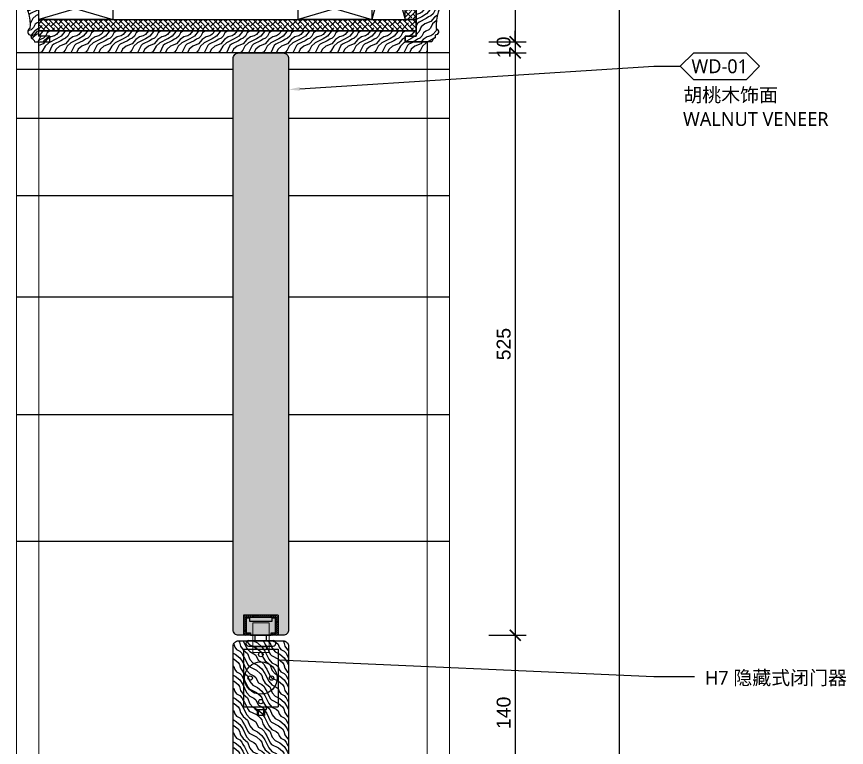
# Model space of a CAD drawing. Header units: millimetres. Extents: x -59920 to -20716, y 18887 to 47087.
# Drawn here: x -32783 to -32036, y 34312 to 34971 of the extents above; entities that cross this region are included whole.
import ezdxf
from ezdxf import colors
from ezdxf.entities.mleader import LeaderData, LeaderLine
from ezdxf.enums import TextEntityAlignment as Align
from ezdxf.math import Vec2, Vec3

# ---------------------------------------------------------------- set-up
doc = ezdxf.new("R2010")
doc.units = ezdxf.units.MM
for name, color, linetype, lineweight in [('_ACM-A-ANNO-DIMS', 1, 'Continuous', 13), ('_ACM-A-ANNO-DIMS @ 5', 1, 'Continuous', 13), ('_ACM-A-DETL-THIN', 2, 'Continuous', 13)]:
    doc.layers.add(name, color=color, linetype=linetype, lineweight=lineweight)
for name, color, linetype in [('DE-MT', 2, 'Continuous'), ('I-DETL-LW01', 1, 'Continuous'), ('I-DETL-LW02', 2, 'Continuous'), ('I-DETL-LW251', 251, 'Continuous'), ('I-PL-DOOR', 2, 'Continuous'), ('PE-尺寸标注', 44, 'Continuous'), ('WALL TYPE$0$G-ANNO-NOTE-CH', 7, 'Continuous')]:
    doc.layers.add(name, color=color, linetype=linetype)
doc.styles.add('Arial', font='arial.ttf')
doc.styles.add('IA10-16 Floor Detail$0$Arch-Dim', font='romans.shx', dxfattribs={"width": 0.75})
doc.styles.add('WALL TYPE$0$Aecom Chinese', font='Microsoft YaHei.ttf')
doc.dimstyles.new('IA10-16 Floor Detail$0$Aec-Arch-M-2', dxfattribs={"dimscale": 2, "dimtxt": 2.5, "dimasz": 2, "dimexe": 2, "dimexo": 2, "dimgap": 0.8, "dimtad": 1, "dimdec": 0, "dimzin": 3, "dimdsep": 46, "dimtxsty": 'IA10-16 Floor Detail$0$Arch-Dim', "dimblk": 'IA10-16 Floor Detail$0$_ArchTick', "dimcen": 2.5, "dimdle": 2, "dimadec": 0, "dimazin": 2, "dimtfac": 0.75, "dimtdec": 0, "dimtix": 1, "dimtmove": 1, "dimatfit": 2, "dimfxl": 1, "dimtolj": 1, "dimtzin": 0, "dimarcsym": 0})
doc.dimstyles.new('WALL TYPE$0$Aec-Arch-M-5', dxfattribs={"dimscale": 5, "dimtxt": 2.5, "dimasz": 2, "dimexe": 2, "dimexo": 3, "dimgap": 0.8, "dimtad": 1, "dimdec": 0, "dimrnd": 1, "dimzin": 3, "dimdsep": 46, "dimtxsty": 'Arial', "dimblk": 'WALL TYPE$0$_ArchTick', "dimcen": 2.5, "dimdle": 2, "dimclrt": 256, "dimazin": 2, "dimtfac": 0.75, "dimtdec": 0, "dimtix": 1, "dimtmove": 2, "dimatfit": 2, "dimfxl": 5, "dimtolj": 1, "dimtzin": 0, "dimarcsym": 0})

# ---------------------------------------------------------------- blocks, each defined once
blk = doc.blocks.new('*U26')
at = {"color": 250}
for p, q in [((0, 195), (0, 0)), ((113.88, 195), (113.88, 0)), ((220, 195), (220, 0)), ((311.13, 195), (311.13, 0)), ((381.05, 195), (381.05, 0)), ((425.01, 195), (425.01, 0)), ((440, 195), (440, 0))]:
    blk.add_line(p, q, dxfattribs=at)
blk = doc.blocks.new('海龙_1215174788')
at = {"layer": 'I-DETL-LW01'}
for p, q in [((-55, 0), (55, -30)), ((-55, -30), (55, 0))]:
    blk.add_line(p, q, dxfattribs=at)
blk.add_lwpolyline([(55, -30), (-55, -30), (-55, 0), (55, 0), (55, -30)], close=True, dxfattribs=at)
blk = doc.blocks.new('K_18')
at = {"layer": 'I-DETL-LW01'}
for p, q in [((33.24, 0), (-33.24, -20)), ((-33.24, 0), (33.24, -20))]:
    blk.add_line(p, q, dxfattribs=at)
blk.add_lwpolyline([(-33.24, -20), (-33.24, 0), (33.24, 0), (33.24, -20), (-33.24, -20)], close=True, dxfattribs=at)
blk = doc.blocks.new('K_23')
at = {"layer": 'I-DETL-LW251'}
h = blk.add_hatch(dxfattribs=at)
h.set_pattern_fill('ANSI38', color=250, angle=-180)
h.set_pattern_definition([(225, (39382.281, 12629.7715), (2.24506403, -2.24506403), []), (315, (39382.281, 12629.7715), (6.7351921, -2.24506403), [7.9375, -4.7625])])
h.paths.add_polyline_path([(-50, -205.04), (-60, -205.04), (-60, -360), (-50, -360)])
h.paths.add_polyline_path([(-50, -20), (-60, -20), (-60, -205.04), (-50, -205.04)])
h = blk.add_hatch(dxfattribs=at)
h.set_pattern_fill('ANSI38', color=250, angle=-270)
h.set_pattern_definition([(135, (39382.281, 12570.7274), (-2.24506403, -2.24506403), []), (225, (39382.281, 12570.7274), (-2.24506403, -6.7351921), [7.9375, -4.7625])])
h.paths.add_polyline_path([(-50, -350), (60, -350), (60, -360), (-50, -360)])
at = {"layer": 'PE-尺寸标注'}
h = blk.add_hatch(dxfattribs=at)
h.set_pattern_fill('木纹面1', color=250, scale=5, angle=-270, style=0, pattern_type=2)
h.set_pattern_definition([(153.434949, (-140730.957, -13601.318), (1e-09, 20), [4.6213684, -17.7393114]), (130.601295, (-140748.251, -13614.475), (-2e-08, 20), [4.1580665, -88.037378]), (130.601295, (-140768.251, -13604.475), (-2e-08, 20), [4.1580665, -88.037378]), (130.601295, (-140788.251, -13594.475), (1e-08, 20), [4.1580665, -88.037378]), (153.434949, (-140728.162, -13611.466), (1e-09, 20), [4.2370078, -18.123672]), (140.194429, (-140731.952, -13609.57), (-8e-10, 20), [2.2404905, -75.862006]), (140.194429, (-140751.952, -13599.57), (-8e-10, 20), [2.2404905, -75.862006]), (140.194429, (-140771.952, -13589.57), (-8e-10, 20), [2.2404905, -75.862006]), (111.8014095, (-140733.673, -13608.136), (3e-08, 20), [2.8687121, -50.982936]), (123.6900675, (-140734.738, -13605.473), (1e-08, 20), [2.521813, -33.5336997]), (153.434949, (-140736.137, -13603.375), (8e-09, 20), [3.3552885, -19.005391]), (135, (-140739.138, -13601.874), (1e-14, 20), [2.717818, -53.8507243]), (135, (-140759.138, -13591.874), (1e-14, 20), [2.717818, -53.8507243]), (111.8014095, (-140741.06, -13599.952), (3e-08, 20), [2.19237, -51.659278]), (153.434949, (-140727.7, -13617.947), (8e-09, 20), [7.1896, -15.17108]), (140.194429, (-140734.13, -13614.731), (-8e-10, 20), [4.573562, -73.528935]), (140.194429, (-140754.13, -13604.731), (-8e-10, 20), [4.573562, -73.528935]), (140.194429, (-140774.13, -13594.731), (-8e-10, 20), [4.573562, -73.528935]), (123.6900675, (-140737.644, -13611.803), (1e-08, 20), [2.2405595, -33.8149534]), (105.945396, (-140738.887, -13609.939), (1.45e-06, 20), [3.5624845, -69.2386145]), (123.6900675, (-140739.865, -13606.514), (1e-08, 20), [4.0929665, -31.9625462]), (140.194429, (-140742.136, -13603.108), (-8e-10, 20), [5.197338, -72.905159]), (140.194429, (-140762.136, -13593.108), (-8e-10, 20), [5.197338, -72.905159]), (140.194429, (-140782.136, -13583.108), (3e-09, 20), [5.197338, -72.905159]), (111.8014095, (-140746.1286, -13599.781), (3e-08, 20), [5.7145015, -48.137147]), (140.194429, (-140735.09, -13619.251), (-8e-10, 20), [5.214067, -72.88843]), (140.194429, (-140755.09, -13609.251), (-8e-10, 20), [5.214067, -72.88843]), (140.194429, (-140775.09, -13599.251), (-8e-10, 20), [5.214067, -72.88843]), (123.6900675, (-140739.096, -13615.913), (1e-08, 20), [4.838075, -31.2174377]), (116.565051, (-140741.78, -13611.888), (-1e-09, 20), [7.98596, -81.456759]), (116.565051, (-140761.78, -13601.888), (-1e-09, 20), [7.98596, -81.456759]), (130.601295, (-140745.351, -13604.745), (-2e-08, 20), [4.319301, -87.876143]), (130.601295, (-140765.351, -13594.745), (-2e-08, 20), [4.319301, -87.876143]), (130.601295, (-140785.351, -13584.745), (-2e-08, 20), [4.319301, -87.876143]), (123.6900675, (-140741.874, -13617.917), (1e-08, 20), [2.7357916, -33.319722]), (116.565051, (-140743.392, -13615.64), (-8e-09, 20), [7.158076, -82.284643]), (116.565051, (-140763.392, -13605.64), (8e-08, 20), [7.158076, -82.284643]), (130.601295, (-140746.593, -13609.238), (-2e-08, 20), [1.700823, -90.4946216]), (130.601295, (-140766.593, -13599.238), (-2e-08, 20), [1.700823, -90.4946216]), (130.601295, (-140786.593, -13589.238), (-2e-08, 20), [1.700823, -90.4946216])])
edge = h.paths.add_edge_path()
edge.add_line((-65, -20), (60, -20))
edge.add_line((60, -20), (60, -20))
edge.add_line((60, -20), (80, -20))
edge.add_line((80, -20), (80, 0))
edge.add_line((80, 0), (22.99, 0))
edge.add_arc((18.9, 1.19), 4.26, 260.88608, 343.76262, ccw=False)
edge.add_arc((16.33, -5.19), 2.88, 48.98642, 176.75998)
edge.add_arc((1.53, -24.26), 22.63, 58.20283, 121.79468)
edge.add_arc((-14.44, -5.7), 4.1, 9.38452, 139.2343)
edge.add_arc((-23.32, -13.27), 11.77, 60.59744, 123.67141)
edge.add_arc((-55.1, 28.83), 41.01, 265.84042, 308.01523, ccw=False)
edge.add_arc((-60.96, -13.15), 3.08, 20.57501, 178.58134)
edge.add_line((-64.04, -13.07), (-66.42, -13.07))
edge.add_arc((-70.89, -11.41), 4.77, 280.76456, 339.54358, ccw=False)
edge.add_line((-70, -16.09), (-70, -30))
edge.add_line((-70, -30), (-65, -30))
edge.add_line((-65, -30), (-65, -20))
h = blk.add_hatch(dxfattribs=at)
h.set_pattern_fill('木纹面1', color=250, scale=5, angle=-270, style=0, pattern_type=2)
h.set_pattern_definition([(153.43495, (39381.414, 12647.705), (1e-09, 20), [4.621368, -17.739311]), (130.601295, (39364.12, 12634.548), (-2e-08, 20), [4.158067, -88.037378]), (130.601295, (39344.12, 12644.548), (-2e-08, 20), [4.158067, -88.037378]), (130.601295, (39324.12, 12654.548), (1e-08, 20), [4.158067, -88.037378]), (153.43495, (39384.21, 12637.557), (1e-09, 20), [4.237008, -18.123672]), (140.19443, (39380.42, 12639.452), (-8e-10, 20), [2.24049, -75.862006]), (140.19443, (39360.42, 12649.452), (-8e-10, 20), [2.24049, -75.862006]), (140.19443, (39340.42, 12659.452), (-8e-10, 20), [2.24049, -75.862006]), (111.80141, (39378.6984, 12640.8865), (3e-08, 20), [2.868712, -50.982936]), (123.690068, (39377.633, 12643.55), (1e-08, 20), [2.521813, -33.5337]), (153.43495, (39376.234, 12645.648), (8e-09, 20), [3.3552885, -19.005391]), (135, (39373.233, 12647.149), (1e-14, 20), [2.717818, -53.850724]), (135, (39353.233, 12657.149), (1e-14, 20), [2.717818, -53.850724]), (111.80141, (39371.311, 12649.0706), (3e-08, 20), [2.19237, -51.659278]), (153.43495, (39384.671, 12631.076), (8e-09, 20), [7.1896, -15.17108]), (140.19443, (39378.241, 12634.292), (-8e-10, 20), [4.573562, -73.528935]), (140.19443, (39358.241, 12644.292), (-8e-10, 20), [4.573562, -73.528935]), (140.19443, (39338.241, 12654.292), (-8e-10, 20), [4.573562, -73.528935]), (123.690068, (39374.727, 12637.219), (1e-08, 20), [2.2405595, -33.814953]), (105.945396, (39373.4845, 12639.0837), (1.45e-06, 20), [3.5624845, -69.238614]), (123.690068, (39372.506, 12642.509), (1e-08, 20), [4.0929665, -31.962546]), (140.19443, (39370.235, 12645.915), (-8e-10, 20), [5.197338, -72.90516]), (140.19443, (39350.235, 12655.915), (-8e-10, 20), [5.197338, -72.90516]), (140.19443, (39330.235, 12665.915), (3e-09, 20), [5.197338, -72.90516]), (111.80141, (39366.243, 12649.242), (3e-08, 20), [5.7145015, -48.137147]), (140.19443, (39377.281, 12629.771), (-8e-10, 20), [5.214067, -72.88843]), (140.19443, (39357.281, 12639.771), (-8e-10, 20), [5.214067, -72.88843]), (140.19443, (39337.281, 12649.771), (-8e-10, 20), [5.214067, -72.88843]), (123.690068, (39373.275, 12633.109), (1e-08, 20), [4.838075, -31.217438]), (116.56505, (39370.592, 12637.135), (-1e-09, 20), [7.98596, -81.456759]), (116.56505, (39350.592, 12647.135), (-1e-09, 20), [7.98596, -81.456759]), (130.601295, (39367.02, 12644.278), (-2e-08, 20), [4.3193, -87.876143]), (130.601295, (39347.02, 12654.278), (-2e-08, 20), [4.3193, -87.876143]), (130.601295, (39327.02, 12664.278), (-2e-08, 20), [4.3193, -87.876143]), (123.690068, (39370.497, 12631.106), (1e-08, 20), [2.735792, -33.319722]), (116.56505, (39368.9795, 12633.3825), (-8e-09, 20), [7.158076, -82.284643]), (116.56505, (39348.9795, 12643.3825), (8e-08, 20), [7.158076, -82.284643]), (130.601295, (39365.778, 12639.785), (-2e-08, 20), [1.700823, -90.494622]), (130.601295, (39345.778, 12649.785), (-2e-08, 20), [1.700823, -90.494622]), (130.601295, (39325.778, 12659.785), (-2e-08, 20), [1.700823, -90.494622])])
h.paths.add_polyline_path([(-60, -205.04), (-80, -205.04), (-80, -369.89), (-70, -369.89), (-70, -350), (-65, -350), (-65, -360), (-60, -360)])
h.paths.add_polyline_path([(-70, -20.11), (-80, -20.11), (-80, -205.04), (-60, -205.04), (-60, -10.12), (-65, -10.12), (-65, -20.12), (-70, -20.12)])
h = blk.add_hatch(dxfattribs=at)
h.set_pattern_fill('木纹面1', color=250, scale=5, angle=-270, style=0, pattern_type=2)
h.set_pattern_definition([(153.43495, (39381.414, 12588.66), (1e-09, 20), [4.621368, -17.739311]), (130.601295, (39364.12, 12575.504), (-2e-08, 20), [4.158067, -88.037378]), (130.601295, (39344.12, 12585.504), (-2e-08, 20), [4.158067, -88.037378]), (130.601295, (39324.12, 12595.504), (1e-08, 20), [4.158067, -88.037378]), (153.43495, (39384.21, 12578.513), (1e-09, 20), [4.237008, -18.123672]), (140.19443, (39380.42, 12580.408), (-8e-10, 20), [2.24049, -75.862006]), (140.19443, (39360.42, 12590.408), (-8e-10, 20), [2.24049, -75.862006]), (140.19443, (39340.42, 12600.408), (-8e-10, 20), [2.24049, -75.862006]), (111.80141, (39378.6984, 12581.8424), (3e-08, 20), [2.868712, -50.982936]), (123.690068, (39377.633, 12584.506), (1e-08, 20), [2.521813, -33.5337]), (153.43495, (39376.234, 12586.604), (8e-09, 20), [3.3552885, -19.005391]), (135, (39373.233, 12588.105), (1e-14, 20), [2.717818, -53.850724]), (135, (39353.233, 12598.105), (1e-14, 20), [2.717818, -53.850724]), (111.80141, (39371.311, 12590.0265), (3e-08, 20), [2.19237, -51.659278]), (153.43495, (39384.671, 12572.032), (8e-09, 20), [7.1896, -15.17108]), (140.19443, (39378.241, 12575.247), (-8e-10, 20), [4.573562, -73.528935]), (140.19443, (39358.241, 12585.247), (-8e-10, 20), [4.573562, -73.528935]), (140.19443, (39338.241, 12595.247), (-8e-10, 20), [4.573562, -73.528935]), (123.690068, (39374.727, 12578.175), (1e-08, 20), [2.2405595, -33.814953]), (105.945396, (39373.4845, 12580.0396), (1.45e-06, 20), [3.5624845, -69.238614]), (123.690068, (39372.506, 12583.465), (1e-08, 20), [4.0929665, -31.962546]), (140.19443, (39370.235, 12586.87), (-8e-10, 20), [5.197338, -72.90516]), (140.19443, (39350.235, 12596.87), (-8e-10, 20), [5.197338, -72.90516]), (140.19443, (39330.235, 12606.87), (3e-09, 20), [5.197338, -72.90516]), (111.80141, (39366.243, 12590.198), (3e-08, 20), [5.7145015, -48.137147]), (140.19443, (39377.281, 12570.727), (-8e-10, 20), [5.214067, -72.88843]), (140.19443, (39357.281, 12580.727), (-8e-10, 20), [5.214067, -72.88843]), (140.19443, (39337.281, 12590.727), (-8e-10, 20), [5.214067, -72.88843]), (123.690068, (39373.275, 12574.065), (1e-08, 20), [4.838075, -31.217438]), (116.56505, (39370.592, 12578.091), (-1e-09, 20), [7.98596, -81.456759]), (116.56505, (39350.592, 12588.091), (-1e-09, 20), [7.98596, -81.456759]), (130.601295, (39367.02, 12585.234), (-2e-08, 20), [4.3193, -87.876143]), (130.601295, (39347.02, 12595.234), (-2e-08, 20), [4.3193, -87.876143]), (130.601295, (39327.02, 12605.234), (-2e-08, 20), [4.3193, -87.876143]), (123.690068, (39370.497, 12572.062), (1e-08, 20), [2.735792, -33.319722]), (116.56505, (39368.9795, 12574.338), (-8e-09, 20), [7.158076, -82.284643]), (116.56505, (39348.9795, 12584.338), (8e-08, 20), [7.158076, -82.284643]), (130.601295, (39365.778, 12580.741), (-2e-08, 20), [1.700823, -90.494622]), (130.601295, (39345.778, 12590.741), (-2e-08, 20), [1.700823, -90.494622]), (130.601295, (39325.778, 12600.741), (-2e-08, 20), [1.700823, -90.494622])])
edge = h.paths.add_edge_path()
edge.add_line((-65, -360), (60, -360))
edge.add_line((60, -360), (60, -346.8))
edge.add_line((60, -346.8), (80, -346.8))
edge.add_line((80, -346.8), (80, -390))
edge.add_line((80, -390), (22.99, -390))
edge.add_arc((18.9, -391.19), 4.26, 16.23738, 99.11392)
edge.add_arc((16.33, -384.81), 2.88, -176.75998, -48.98642, ccw=False)
edge.add_arc((1.53, -365.74), 22.63, -121.79468, -58.20283, ccw=False)
edge.add_arc((-14.44, -384.3), 4.1, -139.2343, -9.38452, ccw=False)
edge.add_arc((-23.32, -376.73), 11.77, -123.67141, -60.59744, ccw=False)
edge.add_arc((-55.1, -418.83), 41.01, 51.98477, 94.15958)
edge.add_arc((-60.96, -376.85), 3.08, -178.58134, -20.57501, ccw=False)
edge.add_line((-64.04, -376.93), (-66.42, -376.93))
edge.add_arc((-70.89, -378.59), 4.77, 20.45642, 79.23544)
edge.add_line((-70, -373.91), (-70, -350))
edge.add_line((-70, -350), (-65, -350))
edge.add_line((-65, -350), (-65, -360))
at = {"layer": 'I-DETL-LW01'}
for points in [[(-60, -205.04), (-60, -20), (-50, -20), (-50, -205.04)], [(-50, -205.04), (-50, -360), (-60, -360), (-60, -205.04)]]:
    blk.add_lwpolyline(points, dxfattribs=at)
blk.add_lwpolyline([(-50, -350), (60, -350), (60, -360), (-50, -360)], close=True, dxfattribs=at)
at = {"layer": 'I-DETL-LW02'}
for points in [[(-65, -20), (60, -20), (60, -20), (80, -20), (80, 0), (22.99, 0, -0.37825), (18.22, -3.02, 0.623496), (13.46, -5.03, 0.284819), (-10.39, -5.03, 0.636149), (-17.54, -3.02, 0.282378), (-29.85, -3.48, -0.186128), (-58.08, -12.07, 0.824383), (-64.04, -13.07), (-66.42, -13.07, -0.262247), (-70, -16.09), (-70, -30), (-65, -30), (-65, -20)], [(-65, -360), (60, -360), (60, -346.8), (80, -346.8), (80, -390), (22.99, -390, 0.37825), (18.22, -386.98, -0.623496), (13.46, -384.97, -0.284819), (-10.39, -384.97, -0.636149), (-17.54, -386.98, -0.282378), (-29.85, -386.52, 0.186128), (-58.08, -377.93, -0.824383), (-64.04, -376.93), (-66.42, -376.93, 0.262247), (-70, -373.91), (-70, -350), (-65, -350), (-65, -360)]]:
    blk.add_lwpolyline(points, format="xyb", dxfattribs=at)
for points in [[(-80, -205.04), (-80, -20.11), (-70, -20.11), (-70, -30), (-65, -30), (-65, -20), (-60, -20), (-60, -205.04)], [(-60, -205.04), (-60, -360), (-65, -360), (-65, -350), (-70, -350), (-70, -369.89), (-80, -369.89), (-80, -205.04)]]:
    blk.add_lwpolyline(points, dxfattribs=at)
at = {"rotation": 270}
for p in [(-30, -53.35), (-30, -286.76)]:
    blk.add_blockref('K_18', p, dxfattribs=at)
at = {"layer": 'I-DETL-LW01', "xscale": -1}
blk.add_blockref('海龙_1215174788', (5, -320), dxfattribs=at)
blk = doc.blocks.new('*U27')
at = {"color": 250}
for p, q in [((0, 145), (0, 0)), ((113.88, 145), (113.88, 0)), ((220, 145), (220, 0)), ((311.13, 145), (311.13, 0)), ((381.05, 145), (381.05, 0)), ((425.01, 145), (425.01, 0)), ((440, 145), (440, 0))]:
    blk.add_line(p, q, dxfattribs=at)
blk = doc.blocks.new('WALL TYPE$0$_ArchTick')
at = {"color": 0, "linetype": 'ByBlock', "const_width": 0.15}
blk.add_lwpolyline([(-0.5, -0.5), (0.5, 0.5)], dxfattribs=at)
blk = doc.blocks.new('*D73')
at = {"layer": 'DE-MT', "color": 0, "lineweight": -2, "transparency": 16777216}
for p, q in [((-32334.07, 35108.06), (-32334.07, 34938.06)), ((-32357.79, 35098.06), (-32324.07, 35098.06)), ((-32357.79, 34948.06), (-32324.07, 34948.06))]:
    blk.add_line(p, q, dxfattribs=at)
at = {"layer": 'Defpoints', "color": 0, "transparency": 16777216}
for p in [(-32372.79, 35098.06), (-32372.79, 34948.06), (-32334.07, 34948.06)]:
    blk.add_point(p, dxfattribs=at)
at = {"layer": 'DE-MT', "color": 0, "lineweight": -2, "transparency": 16777216, "xscale": 10, "yscale": 10, "zscale": 10}
for p, rotation in [((-32334.07, 35098.06), 90), ((-32334.07, 34948.06), 270)]:
    blk.add_blockref('WALL TYPE$0$_ArchTick', p, dxfattribs=dict(at, rotation=rotation))
at = {"layer": 'DE-MT', "transparency": 16777216, "insert": (-32344.45, 35023.06), "char_height": 12.5, "attachment_point": 5, "rotation": 90, "style": 'Arial'}
blk.add_mtext('\\A1;150', dxfattribs=at)
blk = doc.blocks.new('*D74')
at = {"layer": 'DE-MT', "color": 0, "lineweight": -2, "transparency": 16777216}
for p, q in [((-32334.07, 34948.06), (-32334.07, 34958.06)), ((-32357.79, 34948.06), (-32324.07, 34948.06)), ((-32334.07, 34948.06), (-32334.07, 34938.06)), ((-32357.79, 34938.06), (-32324.07, 34938.06)), ((-32334.07, 34938.06), (-32334.07, 34928.06))]:
    blk.add_line(p, q, dxfattribs=at)
at = {"layer": 'Defpoints', "color": 0, "transparency": 16777216}
for p in [(-32372.79, 34948.06), (-32372.79, 34938.06), (-32334.07, 34938.06)]:
    blk.add_point(p, dxfattribs=at)
at = {"layer": 'DE-MT', "color": 0, "lineweight": -2, "transparency": 16777216, "xscale": 10, "yscale": 10, "zscale": 10}
for p, rotation in [((-32334.07, 34948.06), 270), ((-32334.07, 34938.06), 90)]:
    blk.add_blockref('WALL TYPE$0$_ArchTick', p, dxfattribs=dict(at, rotation=rotation))
at = {"layer": 'DE-MT', "transparency": 16777216, "insert": (-32344.45, 34943.06), "char_height": 12.5, "attachment_point": 5, "rotation": 90, "style": 'Arial'}
blk.add_mtext('\\A1;10', dxfattribs=at)
blk = doc.blocks.new('*D75')
at = {"layer": 'DE-MT', "color": 0, "lineweight": -2, "transparency": 16777216}
for p, q in [((-32334.07, 34948.06), (-32334.07, 34403.43)), ((-32357.79, 34938.06), (-32324.07, 34938.06)), ((-32357.79, 34413.43), (-32324.07, 34413.43))]:
    blk.add_line(p, q, dxfattribs=at)
at = {"layer": 'Defpoints', "color": 0, "transparency": 16777216}
for p in [(-32372.79, 34938.06), (-32372.79, 34413.43), (-32334.07, 34413.43)]:
    blk.add_point(p, dxfattribs=at)
at = {"layer": 'DE-MT', "color": 0, "lineweight": -2, "transparency": 16777216, "xscale": 10, "yscale": 10, "zscale": 10}
for p, rotation in [((-32334.07, 34938.06), 90), ((-32334.07, 34413.43), 270)]:
    blk.add_blockref('WALL TYPE$0$_ArchTick', p, dxfattribs=dict(at, rotation=rotation))
at = {"layer": 'DE-MT', "transparency": 16777216, "insert": (-32344.45, 34675.74), "char_height": 12.5, "attachment_point": 5, "rotation": 90, "style": 'Arial'}
blk.add_mtext('\\A1;525', dxfattribs=at)
blk = doc.blocks.new('*D80')
at = {"layer": 'DE-MT', "color": 0, "lineweight": -2, "transparency": 16777216}
for p, q in [((-32334.07, 34423.43), (-32334.07, 34263.74)), ((-32357.79, 34413.43), (-32324.07, 34413.43)), ((-32357.79, 34273.74), (-32324.07, 34273.74))]:
    blk.add_line(p, q, dxfattribs=at)
at = {"layer": 'Defpoints', "color": 0, "transparency": 16777216}
for p in [(-32372.79, 34413.43), (-32372.79, 34273.74), (-32334.07, 34273.74)]:
    blk.add_point(p, dxfattribs=at)
at = {"layer": 'DE-MT', "color": 0, "lineweight": -2, "transparency": 16777216, "xscale": 10, "yscale": 10, "zscale": 10}
for p, rotation in [((-32334.07, 34413.43), 90), ((-32334.07, 34273.74), 270)]:
    blk.add_blockref('WALL TYPE$0$_ArchTick', p, dxfattribs=dict(at, rotation=rotation))
at = {"layer": 'DE-MT', "transparency": 16777216, "insert": (-32344.45, 34343.58), "char_height": 12.5, "attachment_point": 5, "rotation": 90, "style": 'Arial'}
blk.add_mtext('\\A1;140', dxfattribs=at)
blk = doc.blocks.new('*D100')
at = {"layer": 'DE-MT', "color": 0, "lineweight": -2, "transparency": 16777216}
for p, q in [((-32240.57, 35108.06), (-32240.57, 31803.43)), ((-32378.19, 35098.06), (-32230.57, 35098.06)), ((-32378.19, 31813.43), (-32230.57, 31813.43))]:
    blk.add_line(p, q, dxfattribs=at)
at = {"layer": 'Defpoints', "color": 0, "transparency": 16777216}
for p in [(-32393.19, 35098.06), (-32393.19, 31813.43), (-32240.57, 31813.43)]:
    blk.add_point(p, dxfattribs=at)
at = {"layer": 'DE-MT', "color": 0, "lineweight": -2, "transparency": 16777216, "xscale": 10, "yscale": 10, "zscale": 10}
for p, rotation in [((-32240.57, 35098.06), 90), ((-32240.57, 31813.43), 270)]:
    blk.add_blockref('WALL TYPE$0$_ArchTick', p, dxfattribs=dict(at, rotation=rotation))
at = {"layer": 'DE-MT', "transparency": 16777216, "insert": (-32250.96, 32784.99), "char_height": 12.5, "attachment_point": 5, "rotation": 90, "style": 'Arial'}
blk.add_mtext('\\A1;3285', dxfattribs=at)
blk = doc.blocks.new('WHA12202707')
at = {"transparency": 16777216}
for p, q in [((2.38, 2.38), (0, 0)), ((11.91, 2.38), (2.38, 2.38)), ((11.91, 2.38), (14.29, 0)), ((2.38, -2.38), (0, 0)), ((11.91, -2.38), (14.29, 0)), ((2.38, -2.38), (11.91, -2.38))]:
    blk.add_line(p, q, dxfattribs=at)
at = {"transparency": 16777216, "style": 'WALL TYPE$0$Aecom Chinese'}
blk.add_attdef('英文2', (0.49, -14.58), '', height=2.5, dxfattribs=at)
at = {"layer": 'WALL TYPE$0$G-ANNO-NOTE-CH', "transparency": 16777216, "style": 'WALL TYPE$0$Aecom Chinese'}
blk.add_attdef('编号', text='', height=2.5, dxfattribs=at).set_placement((7.1, 0), align=Align.MIDDLE)
for tag, p in [('中文', (0.54, -5.18)), ('英文', (0.49, -9.51))]:
    blk.add_attdef(tag, text='', height=2.5, dxfattribs=at).set_placement(p, align=Align.MIDDLE_LEFT)
blk = doc.blocks.new('IA10-16 Floor Detail$0$_ArchTick')
at = {"color": 0, "linetype": 'ByBlock', "const_width": 0.15}
blk.add_lwpolyline([(-0.5, -0.5), (0.5, 0.5)], dxfattribs=at)
blk = doc.blocks.new('隐藏式闭门器B')
at = {"ltscale": 10}
h = blk.add_hatch(dxfattribs=at)
h.set_pattern_fill('ANSI31', color=8, scale=10, style=0)
h.set_pattern_definition([(45, (-643690.1581, -107268.8627), (-0.8838834765, 0.8838834765), [])])
h.paths.add_polyline_path([(-13.18, 95.11), (-13.18, 81.11), (-17.18, 81.11), (-17.18, 79.11), (-11.18, 79.11), (-11.18, 97.11), (-42.18, 97.11), (-42.18, 79.11), (-36.18, 79.11), (-36.18, 81.11), (-40.18, 81.11), (-40.18, 95.11)])
for p, q in [((-42.18, 97.11), (-42.18, 79.11)), ((-11.18, 97.11), (-42.18, 97.11)), ((-13.18, 95.11), (-40.18, 95.11)), ((-40.18, 95.11), (-40.18, 81.11)), ((-13.18, 95.11), (-13.18, 81.11)), ((-11.18, 97.11), (-11.18, 79.11)), ((-36.18, 79.11), (-42.18, 79.11)), ((-36.18, 81.11), (-40.18, 81.11)), ((-40.18, 81.11), (-36.18, 81.11)), ((-36.18, 81.11), (-36.18, 79.11)), ((-31.68, 74.77), (-31.68, 79.11)), ((-21.68, 74.77), (-21.68, 79.11)), ((-13.18, 81.11), (-17.18, 81.11)), ((-17.18, 81.11), (-17.18, 79.11)), ((-11.18, 79.11), (-17.18, 79.11)), ((-37.68, 74.36), (-15.68, 74.36)), ((-37.68, 69.36), (-15.68, 69.36)), ((-31.68, 68.96), (-31.68, 66.6)), ((-31.68, 68.96), (-21.68, 68.96)), ((-29.15, 68.96), (-29.15, 69.36)), ((-24.22, 68.96), (-24.22, 69.36)), ((-21.68, 68.96), (-21.68, 66.6)), ((-42.18, 66.6), (-11.18, 66.6)), ((-42.18, 66.6), (-42.18, 14.6)), ((-11.18, 66.6), (-11.18, 14.6)), ((-42.18, 14.6), (-11.18, 14.6)), ((-31.68, 12.24), (-31.68, 14.6)), ((-31.68, 12.24), (-21.68, 12.24)), ((-30.04, 10.98), (-30.04, 6.83)), ((-29.15, 12.24), (-29.15, 6.83)), ((-24.22, 12.24), (-24.22, 6.83)), ((-23.33, 10.98), (-23.33, 6.83)), ((-21.68, 12.24), (-21.68, 14.6)), ((-23.33, 6.83), (-30.04, 6.83))]:
    blk.add_line(p, q, dxfattribs=at)
blk.add_lwpolyline([(-13.38, 94.61), (-16.89, 94.61), (-16.89, 91.61), (-36.48, 91.61), (-36.48, 94.61), (-39.98, 94.61), (-39.98, 81.31), (-35.98, 81.31), (-35.98, 79.11), (-17.38, 79.11), (-17.38, 81.31), (-13.38, 81.31)], close=True, dxfattribs=at)
for centre, radius in [((-26.68, 61.81), 1.98), ((-26.68, 40.6), 14.64), ((-36.33, 40.6), 1.98), ((-17.04, 40.6), 1.98), ((-26.68, 19.38), 1.98)]:
    blk.add_circle(centre, radius, dxfattribs=at)
for centre, radius, start, end in [((-37.68, 71.86), 2.5, 90, 270), ((-31.87, 70.9), 1.95, 275.48524, 308.12542), ((-21.5, 70.9), 1.95, 231.87458, 264.51476), ((-15.68, 71.86), 2.5, 270, 90), ((-31.87, 10.29), 1.95, 20.47294, 84.51476), ((-21.5, 10.29), 1.95, 95.48524, 159.52706)]:
    blk.add_arc(centre, radius, start, end, dxfattribs=at)

msp = doc.modelspace()

# ---------------------------------------------------------------- hatches: boundary and pattern name
at = {"layer": 'PE-尺寸标注'}
h = msp.add_hatch(dxfattribs=at)
h.set_pattern_fill('木纹面1', color=250, scale=5, angle=-90, style=0, pattern_type=2)
h.set_pattern_definition([(333.43495, (-62010.382, -2726.443), (-1e-09, -20), [4.621368, -17.739311]), (310.601295, (-61993.088, -2713.286), (2e-08, -20), [4.158066, -88.037378]), (310.601295, (-61973.088, -2723.286), (2e-08, -20), [4.158066, -88.037378]), (310.601295, (-61953.088, -2733.286), (-1e-08, -20), [4.158066, -88.037378]), (333.43495, (-62013.177, -2716.296), (-1e-09, -20), [4.237008, -18.123672]), (320.19443, (-62009.388, -2718.19), (8e-10, -20), [2.24049, -75.862006]), (320.19443, (-61989.388, -2728.19), (8e-10, -20), [2.24049, -75.862006]), (320.19443, (-61969.388, -2738.19), (8e-10, -20), [2.24049, -75.862006]), (291.80141, (-62007.666, -2719.625), (-3e-08, -20), [2.868712, -50.982936]), (303.690068, (-62006.601, -2722.288), (-1e-08, -20), [2.521813, -33.5337]), (333.43495, (-62005.202, -2724.387), (-8e-09, -20), [3.3552885, -19.005391]), (315, (-62002.201, -2725.887), (-9e-15, -20), [2.717818, -53.850724]), (315, (-61982.201, -2735.887), (-9e-15, -20), [2.717818, -53.850724]), (291.80141, (-62000.279, -2727.809), (-3e-08, -20), [2.19237, -51.659278]), (333.43495, (-62013.64, -2709.815), (-8e-09, -20), [7.1896, -15.17108]), (320.19443, (-62007.209, -2713.03), (8e-10, -20), [4.573562, -73.528935]), (320.19443, (-61987.209, -2723.03), (8e-10, -20), [4.573562, -73.528935]), (320.19443, (-61967.209, -2733.03), (8e-10, -20), [4.573562, -73.528935]), (303.690068, (-62003.695, -2715.958), (-1e-08, -20), [2.2405595, -33.814953]), (285.945396, (-62002.4525, -2717.822), (-1.45e-06, -20), [3.5624845, -69.2386145]), (303.690068, (-62001.474, -2721.247), (-1e-08, -20), [4.0929665, -31.962546]), (320.19443, (-61999.203, -2724.653), (8e-10, -20), [5.197338, -72.90516]), (320.19443, (-61979.203, -2734.653), (8e-10, -20), [5.197338, -72.90516]), (320.19443, (-61959.203, -2744.653), (-3e-09, -20), [5.197338, -72.90516]), (291.80141, (-61995.211, -2727.98), (-3e-08, -20), [5.7145015, -48.137147]), (320.19443, (-62006.249, -2708.51), (8e-10, -20), [5.214067, -72.88843]), (320.19443, (-61986.249, -2718.51), (8e-10, -20), [5.214067, -72.88843]), (320.19443, (-61966.249, -2728.51), (8e-10, -20), [5.214067, -72.88843]), (303.690068, (-62002.243, -2711.848), (-1e-08, -20), [4.838075, -31.217438]), (296.565051, (-61999.56, -2715.873), (1e-09, -20), [7.98596, -81.456759]), (296.565051, (-61979.56, -2725.873), (1e-09, -20), [7.98596, -81.456759]), (310.601295, (-61995.988, -2723.016), (2e-08, -20), [4.319301, -87.876143]), (310.601295, (-61975.988, -2733.016), (2e-08, -20), [4.319301, -87.876143]), (310.601295, (-61955.988, -2743.016), (2e-08, -20), [4.319301, -87.876143]), (303.690068, (-61999.465, -2709.844), (-1e-08, -20), [2.735792, -33.319722]), (296.565051, (-61997.947, -2712.121), (8e-09, -20), [7.158076, -82.284643]), (296.565051, (-61977.947, -2722.121), (-8e-08, -20), [7.158076, -82.284643]), (310.601295, (-61994.746, -2718.523), (2e-08, -20), [1.700823, -90.494622]), (310.601295, (-61974.746, -2728.523), (2e-08, -20), [1.700823, -90.494622]), (310.601295, (-61954.746, -2738.523), (2e-08, -20), [1.700823, -90.494622])])
edge = h.paths.add_edge_path()
edge.add_line((-32538.19, 34933.06), (-32538.19, 34418.43))
edge.add_arc((-32543.19, 34418.43), 5, -90, 0, ccw=False)
edge.add_line((-32543.19, 34413.43), (-32583.19, 34413.43))
edge.add_arc((-32583.19, 34418.43), 5, 180, 270, ccw=False)
edge.add_line((-32588.19, 34418.43), (-32588.19, 34933.06))
edge.add_arc((-32583.19, 34933.06), 5, 90, 180, ccw=False)
edge.add_line((-32583.19, 34938.06), (-32543.19, 34938.06))
edge.add_arc((-32543.19, 34933.06), 5, 0, 90, ccw=False)
h = msp.add_hatch(dxfattribs=at)
h.set_pattern_fill('木纹面1', color=250, scale=5, angle=-90, style=0, pattern_type=2)
h.set_pattern_definition([(333.43495, (-62010.382, -2871.443), (-1e-09, -20), [4.621368, -17.739311]), (310.601295, (-61993.088, -2858.286), (2e-08, -20), [4.158066, -88.037378]), (310.601295, (-61973.088, -2868.286), (2e-08, -20), [4.158066, -88.037378]), (310.601295, (-61953.088, -2878.286), (-1e-08, -20), [4.158066, -88.037378]), (333.43495, (-62013.177, -2861.296), (-1e-09, -20), [4.237008, -18.123672]), (320.19443, (-62009.388, -2863.19), (8e-10, -20), [2.24049, -75.862006]), (320.19443, (-61989.388, -2873.19), (8e-10, -20), [2.24049, -75.862006]), (320.19443, (-61969.388, -2883.19), (8e-10, -20), [2.24049, -75.862006]), (291.80141, (-62007.666, -2864.625), (-3e-08, -20), [2.868712, -50.982936]), (303.690068, (-62006.601, -2867.288), (-1e-08, -20), [2.521813, -33.5337]), (333.43495, (-62005.202, -2869.387), (-8e-09, -20), [3.3552885, -19.005391]), (315, (-62002.201, -2870.887), (-9e-15, -20), [2.717818, -53.850724]), (315, (-61982.201, -2880.887), (-9e-15, -20), [2.717818, -53.850724]), (291.80141, (-62000.279, -2872.809), (-3e-08, -20), [2.19237, -51.659278]), (333.43495, (-62013.64, -2854.815), (-8e-09, -20), [7.1896, -15.17108]), (320.19443, (-62007.209, -2858.03), (8e-10, -20), [4.573562, -73.528935]), (320.19443, (-61987.209, -2868.03), (8e-10, -20), [4.573562, -73.528935]), (320.19443, (-61967.209, -2878.03), (8e-10, -20), [4.573562, -73.528935]), (303.690068, (-62003.695, -2860.958), (-1e-08, -20), [2.2405595, -33.814953]), (285.945396, (-62002.4525, -2862.822), (-1.45e-06, -20), [3.5624845, -69.2386145]), (303.690068, (-62001.474, -2866.247), (-1e-08, -20), [4.0929665, -31.962546]), (320.19443, (-61999.203, -2869.653), (8e-10, -20), [5.197338, -72.90516]), (320.19443, (-61979.203, -2879.653), (8e-10, -20), [5.197338, -72.90516]), (320.19443, (-61959.203, -2889.653), (-3e-09, -20), [5.197338, -72.90516]), (291.80141, (-61995.211, -2872.98), (-3e-08, -20), [5.7145015, -48.137147]), (320.19443, (-62006.249, -2853.51), (8e-10, -20), [5.214067, -72.88843]), (320.19443, (-61986.249, -2863.51), (8e-10, -20), [5.214067, -72.88843]), (320.19443, (-61966.249, -2873.51), (8e-10, -20), [5.214067, -72.88843]), (303.690068, (-62002.243, -2856.848), (-1e-08, -20), [4.838075, -31.217438]), (296.565051, (-61999.56, -2860.873), (1e-09, -20), [7.98596, -81.456759]), (296.565051, (-61979.56, -2870.873), (1e-09, -20), [7.98596, -81.456759]), (310.601295, (-61995.988, -2868.016), (2e-08, -20), [4.319301, -87.876143]), (310.601295, (-61975.988, -2878.016), (2e-08, -20), [4.319301, -87.876143]), (310.601295, (-61955.988, -2888.016), (2e-08, -20), [4.319301, -87.876143]), (303.690068, (-61999.465, -2854.844), (-1e-08, -20), [2.735792, -33.319722]), (296.565051, (-61997.947, -2857.121), (8e-09, -20), [7.158076, -82.284643]), (296.565051, (-61977.947, -2867.121), (-8e-08, -20), [7.158076, -82.284643]), (310.601295, (-61994.746, -2863.523), (2e-08, -20), [1.700823, -90.494622]), (310.601295, (-61974.746, -2873.523), (2e-08, -20), [1.700823, -90.494622]), (310.601295, (-61954.746, -2883.523), (2e-08, -20), [1.700823, -90.494622])])
edge = h.paths.add_edge_path()
edge.add_line((-32538.19, 34403.43), (-32538.19, 34273.43))
edge.add_arc((-32543.19, 34273.43), 5, -90, 0, ccw=False)
edge.add_line((-32543.19, 34268.43), (-32583.19, 34268.43))
edge.add_arc((-32583.19, 34273.43), 5, 180, 270, ccw=False)
edge.add_line((-32588.19, 34273.43), (-32588.19, 34403.43))
edge.add_arc((-32583.19, 34403.43), 5, 90, 180, ccw=False)
edge.add_line((-32583.19, 34408.43), (-32543.19, 34408.43))
edge.add_arc((-32543.19, 34403.43), 5, 0, 90, ccw=False)

# ---------------------------------------------------------------- linework, layer by layer
at = {"layer": '_ACM-A-DETL-THIN', "color": 8}
for points in [[(-32783.19, 35041.06), (-32783.19, 31513.43)], [(-32393.19, 35041.06), (-32393.19, 31813.43)], [(-32763.08, 34938.06), (-32763.08, 31513.43)], [(-32413.3, 34938.06), (-32413.3, 31794.69)]]:
    msp.add_lwpolyline(points, dxfattribs=at)
msp.add_lwpolyline([(-32570.27, 34424.75), (-32555.84, 34424.75), (-32555.84, 34397.85), (-32570.27, 34397.85)], close=True, dxfattribs=at)
at = {"layer": 'I-PL-DOOR'}
for points in [[(-32538.19, 34933.06), (-32538.19, 34418.43, -0.414214), (-32543.19, 34413.43), (-32583.19, 34413.43, -0.414214), (-32588.19, 34418.43), (-32588.19, 34933.06, -0.414214), (-32583.19, 34938.06), (-32543.19, 34938.06, -0.414214)], [(-32538.19, 34403.43), (-32538.19, 34273.43, -0.414214), (-32543.19, 34268.43), (-32583.19, 34268.43, -0.414214), (-32588.19, 34273.43), (-32588.19, 34403.43, -0.414214), (-32583.19, 34408.43), (-32543.19, 34408.43, -0.414214)]]:
    msp.add_lwpolyline(points, format="xyb", close=True, dxfattribs=at)

# ---------------------------------------------------------------- block references
at = {"rotation": 90.00000000000001}
msp.add_blockref('K_23', (-32783.19, 35018.06), dxfattribs=at)
at = {"xscale": -1, "rotation": 270}
for name, p in [('*U26', (-32783.19, 34498.06)), ('*U27', (-32538.19, 34498.06))]:
    msp.add_blockref(name, p, dxfattribs=at)
at = {"layer": 'I-DETL-LW01'}
msp.add_blockref('隐藏式闭门器B', (-32536.51, 34334.32), dxfattribs=at)

# ---------------------------------------------------------------- texts
at = {"layer": 'WALL TYPE$0$G-ANNO-NOTE-CH', "style": 'WALL TYPE$0$Aecom Chinese'}
msp.add_text('H7 隐藏式闭门器', height=12.5, dxfattribs=at).set_placement((-32163.21, 34368.92, 10.83))

# ---------------------------------------------------------------- dimensions: what is measured, and where the dimension line sits
at = {"layer": 'DE-MT'}
dim = msp.add_linear_dim(base=(-32240.57, 31813.43), p1=(-32393.19, 35098.06), p2=(-32393.19, 31813.43), angle=90, dimstyle='WALL TYPE$0$Aec-Arch-M-5', override={"dimzin": 8}, dxfattribs=at)
dim.commit()
dim.dimension.update_dxf_attribs({"geometry": '*D100', "text_midpoint": (-32250.96, 32784.99), "dimtype": 160})
for base, p1, p2, picture, middle in [((-32334.07, 34948.06), (-32372.79, 35098.06), (-32372.79, 34948.06), '*D73', (-32344.45, 35023.06)), ((-32334.07, 34938.06), (-32372.79, 34948.06), (-32372.79, 34938.06), '*D74', (-32344.45, 34943.06)), ((-32334.07, 34413.43), (-32372.79, 34938.06), (-32372.79, 34413.43), '*D75', (-32344.45, 34675.74)), ((-32334.07, 34273.74), (-32372.79, 34413.43), (-32372.79, 34273.74), '*D80', (-32344.45, 34343.58))]:
    dim = msp.add_linear_dim(base=base, p1=p1, p2=p2, angle=90, dimstyle='WALL TYPE$0$Aec-Arch-M-5', override={"dimzin": 8}, dxfattribs=at)
    dim.commit()
    dim.dimension.update_dxf_attribs({"geometry": picture, "text_midpoint": middle})

# ---------------------------------------------------------------- leaders
at = {"layer": '_ACM-A-ANNO-DIMS'}
msp.add_leader([(-32547.69, 34391.27), (-32209.1, 34376.31), (-32172.7, 34376.31)], dimstyle='IA10-16 Floor Detail$0$Aec-Arch-M-2', override={"dimasz": 5}, dxfattribs=at)
at = {"layer": '_ACM-A-ANNO-DIMS @ 5'}
ml = msp.add_multileader_block('Standard', dxfattribs=at)
ml.set_content('WHA12202707', color=256, scale=5)
ml.set_attribute('编号', 'WD-01', width=0)
ml.set_attribute('中文', '胡桃木饰面', width=0)
ml.set_attribute('英文', 'WALNUT VENEER', width=0)
ml.set_attribute('英文2', '', width=0)
ml.set_leader_properties(color=2)
ml.build(insert=Vec2(0, 0))
ml.multileader.update_dxf_attribs({"text_right_attachment_type": 6, "dogleg_length": 0.36, "arrow_head_size": 10, "scale": 5})
ctx = ml.context
ctx.base_point, ctx.scale, ctx.char_height, ctx.arrow_head_size, ctx.landing_gap_size, ctx.plane_origin = Vec3(-32185.4, 34926.04), 5, 375, 10, 0.45, Vec3(-29584.84, 30847.11)
ctx.right_attachment = 6
notes = []
notes.append((ctx, [(1, (1, 1, 0), (-32209.1, 34926.04), (1, 0), 23.7, [(0, [(-32538.19, 34905.02)], 0, [])])]))
ctx.block.insert = Vec3(-32185.4, 34926.04)
for ctx, leaders in notes:
    for number, flags, end, landing, length, lines in leaders:
        leader = LeaderData()
        leader.index, (leader.has_last_leader_line, leader.has_dogleg_vector, leader.attachment_direction) = number, flags
        leader.last_leader_point, leader.dogleg_vector, leader.dogleg_length = Vec3(end), Vec3(landing), length
        for number, points, colour, breaks in lines:
            line = LeaderLine()
            line.index, line.vertices, line.color, line.breaks = number, Vec3.list(points), colors.encode_raw_color(colour), breaks
            leader.lines.append(line)
        ctx.leaders.append(leader)

doc.saveas('drawing.dxf')
